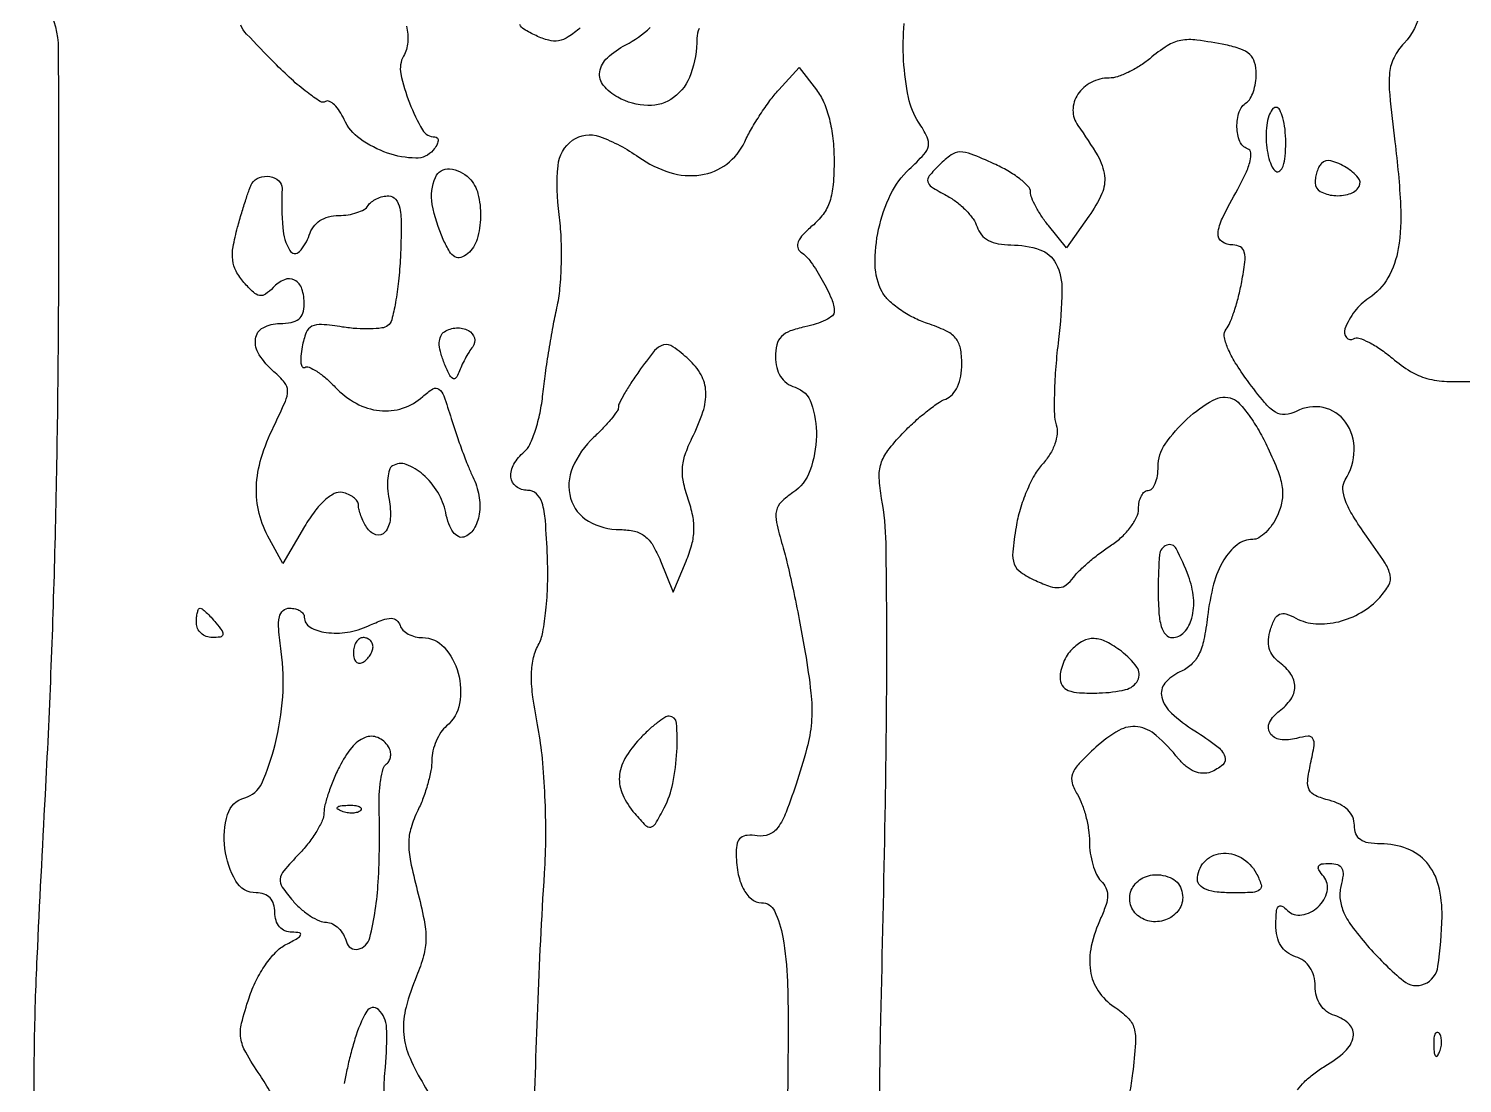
# Model space of a CAD drawing. Extents: x 0 to 5034, y 0 to 2560.
# Drawn here: x 4606.9 to 4753, y 1794.6 to 1902 of the extents above; entities that cross this region are included whole.
import ezdxf

# ---------------------------------------------------------------- set-up
doc = ezdxf.new("R2010")
doc.units = 0

msp = doc.modelspace()

# ---------------------------------------------------------------- linework, layer by layer
for points in [[(4608.843058, 1904.293249, -0.122308), (4609.923252, 1900.027106, -0.001962), (4609.939762, 1874.975327, -0.005652), (4609.556643, 1848.677541, -0.006824), (4608.580939, 1824, 0.001492), (4607.747897, 1807.413437, 0.008066), (4607.467744, 1798.398703, 0.006929), (4607.461453, 1792.560292, 0.256525)], [(4748.701079, 1903.754103, -0.140469), (4747.063993, 1900.564451, 0.069758), (4746.03616, 1899.106341, 0.095731), (4745.587858, 1897.569577, 0.047769), (4745.59361, 1895.272889, 0.006526), (4746.12569, 1890.5, -0.017292), (4746.710105, 1883.987019, -0.055047), (4746.469955, 1879.6308, -0.087635), (4745.415111, 1876.647633, -0.119579), (4743.472936, 1874.574224, 0.083697), (4742.034064, 1873.241699, 0.074091), (4741.038186, 1871.456438, 0.265113), (4741.178092, 1870.574806, 0.378885), (4741.915328, 1870.44767, -0.222275), (4742.456065, 1870.510753, -0.036377), (4743.455408, 1870.095258, -0.034127), (4744.640855, 1869.392741, -0.024081), (4745.872799, 1868.453579, 0.037064), (4747.71913, 1867.12032, 0.072166), (4749.384342, 1866.402028, 0.058486), (4751.407436, 1866.103883, 0.01748), (4754.531081, 1866.120996, -0.014312)], [(4645.401565, 1902.269735, -0.082495), (4645.538923, 1900.647095, -0.107925), (4645.10706, 1899.226822, 0.181079), (4644.833815, 1897.442177, 0.041193), (4645.719857, 1894.458699, 0.039927), (4647.043812, 1891.723753, 0.266061), (4648.307657, 1891, -0.224006), (4648.561383, 1890.880323, -0.209161), (4648.640183, 1890.603104, -0.099916), (4648.488921, 1890.168035, -0.039759), (4648.123546, 1889.648863, -0.22904), (4646.352169, 1888.841271, -0.077693), (4643.489514, 1889.355172, -0.072101), (4640.681831, 1890.804961, -0.131415), (4639.052928, 1892.783181, 0.036163), (4638.585932, 1893.638375, 0.05844), (4638.059449, 1894.277756, 0.081714), (4637.557858, 1894.622476, 0.25338), (4637.161398, 1894.59975, -0.290059), (4636.630675, 1894.605614, -0.018204), (4635.290323, 1895.546562, -0.022289), (4633.693803, 1896.872437, -0.014289), (4631.957444, 1898.543361, -0.003589), (4629.114539, 1901.481967, -0.095315), (4628.526436, 1902.396239, -0.468434)], [(4663.124172, 1902.107694, -0.034779), (4661.896846, 1901.184477, -0.100832), (4660.912799, 1900.797806, -0.10919), (4659.902959, 1900.842367, -0.04486), (4658.608716, 1901.316676, -0.022851), (4657.379473, 1901.967028, -0.167282), (4656.953308, 1902.465884, -0.244202)], [(4675.239727, 1902.059606, 0.116764), (4675, 1901.047053, -0.083177), (4674.392654, 1897.4214, -0.150708), (4672.633865, 1895.014783, -0.171495), (4670.008908, 1894.200376, -0.113623), (4666.934259, 1895.035184, -0.101013), (4665.484598, 1896.238332, -0.210075), (4665.110779, 1897.629064, -0.170764), (4665.876246, 1899.064834, -0.066025), (4667.75, 1900.376851, 0.067404), (4670.24085, 1902.13118, 0.04186)], [(4693.659718, 1788.481305, -0.005557), (4693.64653, 1795.072239, -0.003887), (4693.771979, 1802.5, 0.001725), (4694.209812, 1823.138215, 0.004187), (4694.352843, 1838.375316, 0.003972), (4694.274983, 1849.607072, 0.041708), (4693.824319, 1854.179453, -0.032094), (4693.577692, 1856.269692, -0.09081), (4693.764274, 1857.721189, -0.086401), (4694.460204, 1859.053579, -0.027259), (4695.926602, 1860.76578, -0.016737), (4697.111089, 1861.924957, -0.016646), (4698.372556, 1863.004494, -0.016741), (4699.536072, 1863.872724, -0.06037), (4700.352283, 1864.304942, 0.116819), (4701.032437, 1864.769254, 0.077283), (4701.55703, 1865.561351, 0.064139), (4701.889324, 1866.625763, 0.043652), (4702, 1867.891063, 0.047782), (4701.846458, 1869.494078, 0.129551), (4701.355147, 1870.514683, 0.10861), (4700.363892, 1871.265283, 0.028248), (4698.492323, 1872.002534, -0.038427), (4697.068941, 1872.596946, -0.034092), (4695.692247, 1873.423234, -0.035695), (4694.554597, 1874.34336, -0.082174), (4693.885823, 1875.213341, -0.118539), (4693.163808, 1877.978378, -0.058982), (4693.5216, 1881.603287, -0.057913), (4694.744595, 1885.151689, -0.094222), (4696.630302, 1887.70834, 0.018088), (4698.133794, 1889.206377, 0.139195), (4698.58366, 1890.082365, 0.166985), (4698.462637, 1890.986256, 0.029014), (4697.591023, 1892.501425, -0.095362), (4696.560639, 1895.008891, -0.03555), (4696.069865, 1898.802001, -0.034823), (4696.114995, 1902.557326, -0.121414)], [(4736.194094, 1793.925758, -0.037593), (4736.88125, 1794.726658, -0.034994), (4737.851582, 1795.571848, -0.028271), (4739, 1796.340929, 0.052088), (4741.048646, 1797.858754, 0.160766), (4741.879578, 1799.343344, 0.250595), (4741.491955, 1800.598124, 0.118746), (4740, 1801.5, -0.082158), (4739.163596, 1801.926211, -0.087111), (4738.528491, 1802.592039, -0.082526), (4738.134369, 1803.466768, -0.064751), (4738, 1804.5, 0.064751), (4737.865631, 1805.533232, 0.082526), (4737.471509, 1806.407961, 0.087111), (4736.836404, 1807.073789, 0.082158), (4736, 1807.5, -0.083221), (4735.129115, 1807.946101, -0.095809), (4734.500205, 1808.63444, -0.085261), (4734.12497, 1809.576187, -0.052312), (4734, 1810.767388, -0.016854), (4734.044107, 1812.075514, -0.156145), (4734.25, 1812.595227, -0.367506), (4734.605767, 1812.65976, -0.06521), (4735.186346, 1812.213654, 0.241535), (4736.636092, 1811.747011, 0.148019), (4738.2844, 1812.556468, 0.146231), (4739.219615, 1814.152627, 0.237394), (4738.874024, 1815.651792, -0.032951), (4738.379361, 1816.33475, -0.251897), (4738.353551, 1816.716881, -0.257512), (4738.657287, 1816.943328, -0.034155), (4739.485963, 1817, -0.078909), (4740.285732, 1816.872992, -0.203143), (4740.718442, 1816.49667, -0.142259), (4740.837143, 1815.81146, -0.033716), (4740.629108, 1814.658385, 0.091972), (4740.545922, 1813.328615, 0.07818), (4740.93109, 1811.973843, 0.054172), (4741.868448, 1810.414618, 0.019391), (4743.518517, 1808.408385, 0.036431), (4746.995046, 1805.031249, 0.283268), (4749.136415, 1804.716378, 0.260305), (4750.513487, 1806.50762, 0.032247), (4750.929715, 1811.595012, 0.065945), (4750.567024, 1814.747722, 0.114356), (4749.36975, 1817.081784, 0.12658), (4747.369975, 1818.501284, 0.091623), (4744.671259, 1819, -0.039332), (4743.407155, 1819.099593, -0.115234), (4742.603044, 1819.427032, -0.152113), (4742.155907, 1820.011897, -0.087929), (4742, 1820.891592, 0.103584), (4741.824525, 1821.729525, 0.095102), (4741.324868, 1822.455974, 0.081), (4740.512946, 1823.031969, 0.052415), (4739.428662, 1823.428549, -0.039443), (4738.023641, 1823.901576, -0.177098), (4737.401583, 1824.48593, -0.146982), (4737.240216, 1825.402844, -0.024639), (4737.540136, 1827.182739, 0.013355), (4737.892419, 1829.019482, 0.169604), (4737.773012, 1829.701903, 0.298488), (4737.295206, 1829.95152, 0.039287), (4736.11247, 1829.739663, -0.093486), (4734.433896, 1829.623071, -0.225382), (4733.405043, 1830.268739, -0.268348), (4733.358344, 1831.362742, -0.114938), (4734.347225, 1832.511946, 0.08248), (4735.518888, 1833.708624, 0.152196), (4735.928062, 1834.994057, 0.153472), (4735.533437, 1836.276735, 0.084296), (4734.377449, 1837.465953, -0.073024), (4733.707504, 1838.124952, -0.094528), (4733.326064, 1838.896102, -0.088471), (4733.241108, 1839.793654, -0.056365), (4733.444598, 1840.825443, -0.038103), (4733.885258, 1841.917601, -0.175547), (4734.370176, 1842.381803, -0.185584), (4735.022266, 1842.4138, -0.043386), (4736.046629, 1841.975045, 0.108207), (4738.052455, 1841.407323, 0.076126), (4740.395563, 1841.622817, 0.071789), (4742.699476, 1842.561786, 0.076373), (4744.589494, 1844.09889, 0.056066), (4745.494903, 1845.357658, 0.183423), (4745.644271, 1846.354574, 0.093474), (4745.117032, 1847.599888, 0.008975), (4743.236996, 1850.319519, -0.017512), (4741.867275, 1852.375088, -0.047561), (4741.094596, 1853.943659, -0.073326), (4740.829235, 1855.151456, -0.159846), (4741.058593, 1856.060565, 0.136242), (4741.975777, 1859.097211, 0.161853), (4741.099218, 1861.946893, 0.187868), (4738.829154, 1863.43434, 0.17682), (4736.080645, 1863.04316, -0.105277), (4734.943398, 1862.714149, -0.159763), (4733.95318, 1862.961741, -0.080273), (4732.841544, 1863.940787, -0.013609), (4731.099932, 1866.178752, -0.019528), (4729.864944, 1868.003259, -0.040895), (4729.082829, 1869.526885, -0.055317), (4728.740647, 1870.70803, -0.218831), (4728.929801, 1871.420776, 0.075983), (4729.318536, 1872.071343, 0.017124), (4729.765083, 1873.284541, 0.017368), (4730.188062, 1874.735217, 0.016059), (4730.521805, 1876.25, 0.01468), (4730.834588, 1878.246739, 0.091307), (4730.776752, 1879.276897, 0.209264), (4730.377443, 1879.801325, 0.127548), (4729.611291, 1880, -0.148337), (4728.503927, 1880.335917, -0.273579), (4728.109862, 1881.156599, -0.093027), (4728.549183, 1882.732005, -0.013571), (4730.103883, 1885.684956, 0.018977), (4730.937748, 1887.311176, 0.049388), (4731.372387, 1888.551077, 0.085393), (4731.429745, 1889.392148, 0.294813), (4731.103883, 1889.798706, -0.221905), (4730.32652, 1890.535311, -0.088602), (4730.029591, 1892.008916, -0.084592), (4730.258278, 1893.556721, -0.177261), (4731, 1894.5, 0.126174), (4731.384255, 1894.899299, 0.046708), (4731.70625, 1895.616807, 0.042574), (4731.926097, 1896.502191, 0.039593), (4732, 1897.434017, 0.070747), (4731.834829, 1898.595506, 0.134097), (4731.345204, 1899.395681, 0.1057), (4730.423587, 1899.953718, 0.034123), (4728.875, 1900.375, 0.015553), (4725.956234, 1900.864892, 0.078979), (4724.313077, 1900.828009, 0.098141), (4722.935306, 1900.284522, 0.030812), (4721.139216, 1898.966731, -0.032615), (4720.105536, 1898.214033, -0.029888), (4718.952923, 1897.577727, -0.031184), (4717.854287, 1897.135968, -0.080162), (4717.011661, 1897, 0.118575), (4715.180589, 1896.559569, 0.129327), (4713.818515, 1895.342292, 0.144447), (4713.322252, 1893.722759, 0.159919), (4713.815247, 1892.166177, -0.022093), (4715.849408, 1889.059322, -0.103619), (4716.535738, 1887.049132, -0.136492), (4716.262096, 1885.223647, -0.04971), (4714.952158, 1882.932812), (4712.65541, 1879.707327), (4710.827705, 1881.964448, -0.023172), (4710.12814, 1882.915259, -0.024846), (4709.536888, 1883.90542, -0.025427), (4709.117932, 1884.800492, -0.097037), (4709, 1885.402439, 0.196414), (4708.770441, 1885.964272, 0.034839), (4707.902309, 1886.733966, 0.033097), (4706.694155, 1887.542104, 0.024459), (4705.263178, 1888.277055, 0.01229), (4702.940789, 1889.261633, 0.099125), (4701.806316, 1889.466662, 0.151866), (4700.898649, 1889.165632, 0.040956), (4699.728497, 1888.172941, 0.021133), (4698.673028, 1887.02427, 0.23572), (4698.530791, 1886.437685, 0.201016), (4698.905643, 1885.914653, 0.015205), (4700.448748, 1885.027429, -0.041469), (4701.455473, 1884.376043, -0.035467), (4702.398702, 1883.535182, -0.037007), (4703.14796, 1882.641704, -0.079295), (4703.550817, 1881.839888, 0.098401), (4703.990591, 1881.041548, 0.09544), (4704.706328, 1880.461787, 0.078575), (4705.709405, 1880.114068, 0.044244), (4706.995959, 1880, -0.081341), (4709.950596, 1879.516131, -0.197662), (4711.587763, 1878.094805, -0.122654), (4712.200441, 1875.373757, -0.024303), (4711.842307, 1870.353437, 0.010614), (4711.570001, 1867.600268, 0.012477), (4711.432697, 1864.982688, 0.011425), (4711.422541, 1862.776934, 0.072398), (4711.603925, 1861.672562, -0.098563), (4711.704002, 1860.773357, -0.062911), (4711.482645, 1859.741445, -0.055798), (4710.968453, 1858.672754, -0.045808), (4710.199939, 1857.664924, 0.059692), (4709.387514, 1856.536002, 0.02699), (4708.592478, 1854.892585, 0.026256), (4707.930929, 1853.046594, 0.032486), (4707.520571, 1851.26728, 0.015994), (4707.188531, 1848.722203, 0.112847), (4707.345582, 1847.492219, 0.158514), (4708.003152, 1846.655631, 0.040698), (4709.524569, 1845.806852, 0.023315), (4711.005191, 1845.21392, 0.103969), (4711.928441, 1845.09595, 0.148413), (4712.644845, 1845.377763, 0.065728), (4713.359547, 1846.114711, -0.040945), (4713.985664, 1846.827648, -0.015262), (4714.972804, 1847.72498, -0.015003), (4716.113516, 1848.642257, -0.017569), (4717.25, 1849.440149, 0.043823), (4718.302101, 1850.264424, 0.04408), (4719.192187, 1851.257961, 0.047866), (4719.804844, 1852.264509, 0.113258), (4720, 1853.11501, -0.051079), (4720.073876, 1853.836273, -0.071023), (4720.29375, 1854.446284, -0.091097), (4720.618296, 1854.8564, -0.181881), (4721, 1855, 0.220721), (4721.382723, 1855.177602, 0.077326), (4721.70625, 1855.708262, 0.058797), (4721.926802, 1856.487871, 0.03958), (4722, 1857.411106, -0.151682), (4722.71455, 1859.712341, -0.057304), (4724.951792, 1862.280626, -0.057984), (4727.604367, 1864.189813, -0.222157), (4729.582186, 1864.330089, -0.120701), (4730.302613, 1863.830155, -0.024992), (4731.272535, 1862.615747, -0.024912), (4732.282125, 1861.054933, -0.021235), (4733.190822, 1859.317431, -0.017152), (4734.217362, 1856.923582, -0.057839), (4734.646647, 1855.278478, -0.081185), (4734.615841, 1853.897843, -0.060875), (4734.157152, 1852.445567, -0.043891), (4733.627323, 1851.509928, -0.049057), (4732.959241, 1850.718385, -0.055238), (4732.260053, 1850.17419, -0.138633), (4731.643884, 1850, 0.165951), (4730.042047, 1849.45329, 0.095965), (4728.682943, 1847.908815, 0.068353), (4727.652771, 1845.429518, 0.035709), (4727.033375, 1842.13652, -0.021793), (4726.660089, 1839.795359, -0.065282), (4726.132917, 1838.266629, -0.092536), (4725.354533, 1837.236311, -0.081654), (4724.22446, 1836.501875, 0.11517), (4722.695382, 1835.357001, 0.240458), (4722.369693, 1833.945809, 0.148788), (4723.352353, 1832.308513, 0.04335), (4725.722598, 1830.513383, -0.020307), (4727.985463, 1828.958095, -0.141044), (4728.788208, 1827.897281, -0.314383), (4728.578686, 1827.047164, -0.088617), (4727.344242, 1826.301857, -0.105285), (4726.548126, 1826.176147, -0.084911), (4725.701641, 1826.367751, -0.073085), (4724.860183, 1826.869777, -0.051621), (4724.081869, 1827.650569, 0.0406), (4721.800136, 1830.042553, 0.148003), (4719.917564, 1830.914973, 0.166576), (4718.004739, 1830.547028, 0.055053), (4715.661411, 1828.837928, 0.016358), (4713.953571, 1827.172386, 0.098206), (4713.287721, 1826.132284, 0.164394), (4713.242262, 1825.181589, 0.070153), (4713.765877, 1824.003283, -0.049933), (4714.239282, 1823.044074, -0.026632), (4714.637476, 1821.781144, -0.026235), (4714.909873, 1820.435419, -0.036831), (4715, 1819.213569, 0.037145), (4715.086534, 1818.050354, 0.034422), (4715.344532, 1816.881954, 0.036251), (4715.722189, 1815.87438, 0.088811), (4716.172874, 1815.227126, -0.085022), (4716.671947, 1814.521753, -0.111996), (4716.845749, 1813.755561, -0.080304), (4716.691514, 1812.801437, -0.026756), (4716.172874, 1811.480073, 0.051191), (4715.190913, 1808.568035, 0.092744), (4715.095749, 1806.06369, 0.111393), (4715.891299, 1804.005552, 0.100344), (4717.517652, 1802.396477, -0.047846), (4718.911694, 1801.279146, -0.133114), (4719.545862, 1800.208724, -0.085948), (4719.696673, 1798.685709, -0.012965), (4719.393424, 1795.623424, -0.013378), (4719.083533, 1793.592088, -0.016683)], [(4657.862725, 1775.515227, -0.001072), (4658.788746, 1802.261184, -0.006629), (4659.476418, 1816, 0.014868), (4659.603282, 1819.781552, 0.01195), (4659.521488, 1823.850934, 0.012238), (4659.258185, 1827.690413, 0.023834), (4658.827925, 1830.730273, -0.01168), (4658.294511, 1833.935533, -0.035768), (4658.140444, 1836.13154, -0.052567), (4658.318254, 1837.794804, -0.06876), (4658.840358, 1839.230273, 0.075988), (4659.300241, 1840.55361, 0.020018), (4659.620103, 1842.779133, 0.019332), (4659.790406, 1845.434133, 0.016344), (4659.769895, 1848.247977, 0.008414), (4659.561072, 1851.920342, 0.054337), (4659.225188, 1853.743429, 0.137593), (4658.650358, 1854.651735, 0.185055), (4657.75, 1854.997977, -0.162407), (4656.591091, 1855.386093, -0.212707), (4656.055587, 1856.35143, -0.154101), (4656.348101, 1857.66883, -0.088677), (4657.406512, 1858.922412, 0.11332), (4657.982106, 1859.675817, 0.028319), (4658.545884, 1861.128954, 0.027471), (4659.016388, 1862.908036, 0.024594), (4659.310125, 1864.794856, -0.008523), (4659.568266, 1866.894926, -0.005464), (4659.936054, 1869.323813, -0.00549), (4660.348474, 1871.695252, -0.010229), (4660.74289, 1873.605358, 0.033796), (4661.051708, 1875.562267, 0.016445), (4661.193544, 1878.089443, 0.01623), (4661.168953, 1880.739783, 0.022532), (4660.963124, 1883.105358, -0.055097), (4660.855002, 1888.071927, -0.218401), (4662.329972, 1890.657808, -0.247393), (4665.083503, 1891.038359, -0.06787), (4669.089609, 1888.936193, 0.080368), (4672.249455, 1887.377003, 0.110956), (4675.392749, 1887.134537, 0.126126), (4678.051159, 1888.242706, 0.123632), (4679.872453, 1890.5, -0.022691), (4680.554385, 1891.815446, -0.014211), (4681.463894, 1893.292068, -0.014259), (4682.44452, 1894.698136, -0.025125), (4683.343316, 1895.792146), (4685.427816, 1898.084292), (4687.191672, 1895.792146, -0.064463), (4687.937819, 1894.510255, -0.038266), (4688.497938, 1892.830658, -0.034016), (4688.852765, 1890.851376, -0.026203), (4688.977764, 1888.660293, -0.021168), (4688.882761, 1886.143914, -0.059975), (4688.534518, 1884.424857, -0.078555), (4687.857347, 1883.112846, -0.059792), (4686.75, 1881.930608, 0.029024), (4685.816773, 1881.049487, 0.087257), (4685.336971, 1880.320344, 0.161487), (4685.285429, 1879.734282, 0.183911), (4685.600296, 1879.270315, -0.086558), (4686.614289, 1878.260209, -0.026194), (4687.776665, 1876.41545, -0.025509), (4688.733738, 1874.478231, -0.102321), (4689, 1873.190741, -0.230745), (4688.803843, 1872.78832, -0.047345), (4688.11875, 1872.350093, -0.040918), (4687.148997, 1871.948451, -0.028376), (4686, 1871.65, 0.036697), (4684.498142, 1871.233126, 0.113178), (4683.616209, 1870.668441, 0.133979), (4683.152171, 1869.837909, 0.060861), (4683, 1868.592388, 0.060016), (4683.131009, 1867.504874, 0.083772), (4683.518022, 1866.60691, 0.090313), (4684.150828, 1865.933365, 0.082463), (4685, 1865.5, -0.238328), (4686.654733, 1863.87849, -0.087037), (4687.17233, 1860.543531, -0.080775), (4686.523494, 1856.995257, -0.162046), (4684.789116, 1854.775972, 0.04539), (4683.581917, 1853.806021, 0.152833), (4683.102, 1852.927344, 0.104887), (4683.116811, 1851.735158, 0.015729), (4683.719231, 1849.404, -0.013784), (4684.23808, 1847.428001, -0.004962), (4684.87047, 1844.59055, -0.004918), (4685.502272, 1841.466211, -0.005817), (4686.036088, 1838.5, -0.012981), (4686.618478, 1834.38113, -0.043809), (4686.691653, 1831.665658, -0.047163), (4686.288642, 1829.084373, -0.016837), (4685.247047, 1825.5, -0.010805), (4684.094366, 1822.22147, -0.066504), (4683.250105, 1820.648164, -0.145768), (4682.337633, 1819.945852, -0.128596), (4681.141074, 1819.812858, 0.05166), (4680.127442, 1819.855321, 0.151272), (4679.480711, 1819.610687, 0.164609), (4679.11798, 1819.060182, 0.064167), (4679, 1818.144646, 0.043281), (4679.179023, 1816.080354, 0.073396), (4679.722813, 1814.436905, 0.100762), (4680.556105, 1813.378422, 0.17759), (4681.587937, 1813, -0.291775), (4682.906644, 1812.158859, -0.064293), (4683.756251, 1809.477126, -0.036939), (4684.228916, 1804.97284, -0.010783), (4684.292679, 1798, 0.002783), (4684.213189, 1786.404077, 0.000526)], [(4631.591885, 1793.648377, 0.019826), (4630.487925, 1795.422655, -0.018706), (4629.027149, 1797.758729, -0.0954), (4628.53122, 1799.20098, -0.096683), (4628.609724, 1800.715149, -0.019479), (4629.367705, 1803.316598, -0.034464), (4630.092144, 1805.072128, -0.03676), (4631.037736, 1806.672166, -0.039923), (4632.09023, 1807.95508, -0.080924), (4633.132763, 1808.735258, 0.009521), (4634.31362, 1809.380344, 0.149372), (4634.625027, 1809.711139, 0.506059), (4634.515518, 1809.922363, 0.036793), (4633.75, 1809.985258, -0.096257), (4633.029394, 1810.131592, -0.116354), (4632.470593, 1810.533856, -0.10717), (4632.119955, 1811.173159, -0.07216), (4632, 1812, 0.071879), (4631.876378, 1812.85549, 0.118272), (4631.513374, 1813.485871, 0.122815), (4630.915417, 1813.867851, 0.081193), (4630.106989, 1814, -0.267244), (4628.01783, 1815.202515, -0.10152), (4626.907651, 1818.509527, -0.101038), (4627.186754, 1821.997224, -0.264355), (4628.923435, 1823.690229, 0.227147), (4630.654487, 1825.155661, 0.044308), (4632.027891, 1829.125979, 0.043648), (4632.795255, 1833.966072, 0.051598), (4632.641898, 1838.595987, -0.01304), (4632.39047, 1840.869583, -0.070285), (4632.460262, 1842.108422, -0.168772), (4632.836244, 1842.748638, -0.1782), (4633.51913, 1843, -0.061099), (4634.085405, 1842.930543, -0.079651), (4634.564995, 1842.726045, -0.097496), (4634.886058, 1842.423082, -0.156258), (4635, 1842.067388, 0.270152), (4635.582756, 1841.067535, 0.096531), (4637.209153, 1840.523298, 0.072688), (4639.400017, 1840.555445, 0.067034), (4641.555678, 1841.207322, -0.017238), (4643.003592, 1841.807672, -0.087451), (4643.859039, 1841.966985, -0.182325), (4644.397744, 1841.769718, -0.135148), (4644.75392, 1841.23824, 0.120171), (4645.051475, 1840.764628, 0.069044), (4645.598108, 1840.363733, 0.062575), (4646.297978, 1840.092336, 0.061312), (4647.04815, 1840, -0.21298), (4649.238919, 1839.02248, -0.116889), (4650.670691, 1836.393499, -0.11003), (4650.816851, 1833.272292, -0.178275), (4649.5, 1831, 0.073056), (4648.925505, 1830.360907, 0.044586), (4648.440625, 1829.467521, 0.04371), (4648.11054, 1828.474047, 0.05842), (4648, 1827.531193, -0.04721), (4647.899934, 1826.473775, -0.020924), (4647.579273, 1825.107608, -0.020489), (4647.116134, 1823.678311, -0.025985), (4646.567738, 1822.403638, 0.041321), (4645.871017, 1820.636998, 0.071719), (4645.636014, 1819.080617, 0.052393), (4645.819993, 1817.209728, 0.013392), (4646.513316, 1814.241874, -0.014549), (4647.203204, 1811.257586, -0.05151), (4647.389752, 1809.303116, -0.064483), (4647.154222, 1807.589086, -0.03262), (4646.445578, 1805.523992, 0.033669), (4645.366522, 1802.357855, 0.078243), (4645.10445, 1799.870753, 0.082881), (4645.623261, 1797.512711, 0.041416), (4646.996262, 1794.77417, -0.055654), (4648.2457, 1792.094718, -0.050813)], [(4643.126808, 1793.71198, -0.022195), (4643.254798, 1796.249428, 0.03193), (4643.379522, 1800.278987, 0.19998), (4642.542714, 1802.114981, 0.482635), (4641.362988, 1801.935566, 0.057427), (4640.156147, 1799.126835, 0.009649), (4639.713567, 1797.538795, 0.01009), (4639.339618, 1795.958242, 0.009813), (4639.071309, 1794.581819, 0.04325)]]:
    msp.add_lwpolyline(points, format="xyb")
for points in [[(4733, 1891.059017, 0.031397), (4733.073612, 1889.887885, 0.037109), (4733.29375, 1888.8004, 0.040338), (4733.614422, 1887.934161, 0.146547), (4734, 1887.5, 0.336396), (4734.397523, 1887.538053, 0.125298), (4734.723169, 1888.038303, 0.059005), (4734.93521, 1889.033693, 0.023007), (4735, 1890.440983, 0.02657), (4734.92748, 1891.804739, 0.04194), (4734.70625, 1892.954539, 0.051215), (4734.385863, 1893.76549, 0.280045), (4734, 1894, 0.251914), (4733.615903, 1893.793368, 0.064068), (4733.29375, 1893.136086, 0.049716), (4733.0728, 1892.18562, 0.032276)], [(4651.8, 1886.8, -0.136386), (4652.694701, 1885.216502, -0.065555), (4652.95817, 1882.87973, -0.066068), (4652.60975, 1880.583573, -0.149994), (4651.656954, 1879.13026, -0.088935), (4650.941839, 1878.725244, -0.217293), (4650.352757, 1878.778415, -0.130513), (4649.798993, 1879.32351, -0.026556), (4649.156954, 1880.554869, -0.062532), (4648.041979, 1884.126058, -0.145535), (4648.350381, 1886.885047, -0.328707), (4649.803109, 1887.746551, -0.173076)], [(4738.631483, 1888.29815, 0.081132), (4738.389115, 1887.961147, 0.03767), (4738.185498, 1887.460498, 0.036035), (4738.046572, 1886.890153, 0.041747), (4738, 1886.333333, 0.27138), (4738.512928, 1885.457896, 0.106703), (4739.90031, 1885.031454, 0.093955), (4741.479571, 1885.192707, 0.184064), (4742.468991, 1885.949827, 0.329241), (4742.394624, 1886.848645, 0.075887), (4741.159064, 1887.890687, 0.070989), (4739.611265, 1888.55865, 0.268987)], [(4632.731355, 1885.75, 0.027697), (4632.804575, 1881.73998, 0.114014), (4633.519127, 1879.435611, 0.497704), (4634.498685, 1879.318047, 0.11533), (4635.5, 1881, -0.082182), (4635.926873, 1881.837602, -0.08741), (4636.593397, 1882.472491, -0.082654), (4637.470234, 1882.86594, -0.064301), (4638.508371, 1883, 0.038665), (4639.46225, 1883.073875, 0.042026), (4640.36627, 1883.29375, 0.046126), (4641.097282, 1883.61563, 0.128262), (4641.5, 1884, -0.090237), (4641.84511, 1884.382881, -0.053192), (4642.371395, 1884.70625, -0.050925), (4642.986404, 1884.925825, -0.060363), (4643.598574, 1885, -0.229795), (4644.307122, 1884.656204, -0.120326), (4644.723265, 1883.743536, -0.049524), (4644.880223, 1881.991205, -0.009166), (4644.789557, 1878.75, -0.014348), (4644.60576, 1876.303675, -0.019829), (4644.291307, 1874.124937, -0.016813), (4643.906737, 1872.377421, -0.176205), (4643.5, 1871.781701, -0.122848), (4642.889173, 1871.53884, -0.025691), (4641.73238, 1871.443082, -0.025507), (4640.34343, 1871.470563, -0.021709), (4638.886827, 1871.63763, 0.01831), (4636.763616, 1871.895782, 0.13531), (4635.77054, 1871.71034, 0.19088), (4635.18765, 1871.071942, 0.043496), (4634.781284, 1869.636191, 0.02356), (4634.644638, 1868.678822, 0.05458), (4634.655069, 1867.954034, 0.12366), (4634.801582, 1867.575742, 0.396166), (4635.043028, 1867.526593, -0.24862), (4635.479403, 1867.55553, -0.038508), (4636.266354, 1867.127532, -0.035329), (4637.192902, 1866.429387, -0.023868), (4638.148572, 1865.513607, 0.078151), (4640.291772, 1863.864543, 0.098812), (4642.673452, 1863.120341, 0.10652), (4645.019898, 1863.37087, 0.104619), (4647.072156, 1864.5653, -0.046277), (4648.10898, 1865.342229, -0.31227), (4648.716146, 1865.308945, -0.144283), (4649.214544, 1864.616828, -0.010061), (4649.970569, 1862.3153, 0.007834), (4650.49345, 1860.699282, 0.006527), (4651.098275, 1858.998417, 0.006597), (4651.692826, 1857.45593, 0.017762), (4652.168309, 1856.381437, -0.068948), (4652.791078, 1854.466689, -0.081836), (4652.816664, 1852.567375, -0.100327), (4652.267059, 1851.060895, -0.176698), (4651.242188, 1850.246929, -0.207399), (4650.695811, 1850.294905, -0.109618), (4650.172471, 1850.749253, -0.072566), (4649.72395, 1851.584894, -0.037601), (4649.404322, 1852.728388, 0.086986), (4648.592679, 1854.815234, 0.076214), (4647.08977, 1856.611922, 0.091273), (4645.388013, 1857.632058, 0.231918), (4643.992078, 1857.495104, 0.181607), (4643.673483, 1857.082836, 0.048522), (4643.504536, 1856.256435, 0.042606), (4643.48413, 1855.211718, 0.032953), (4643.633499, 1854.082507, -0.0675), (4643.757247, 1852.108265, -0.152879), (4643.214027, 1850.730675, -0.316546), (4642.299769, 1850.469112, -0.169273), (4641.334411, 1851.233688, -0.029741), (4641.025583, 1851.790872, -0.024478), (4640.762239, 1852.417748, -0.025155), (4640.577295, 1853.018903, -0.058224), (4640.515313, 1853.486305, 0.146557), (4640.38856, 1853.886728, 0.075826), (4640.027902, 1854.274667, 0.064877), (4639.499181, 1854.592237, 0.055322), (4638.877546, 1854.785066, 0.167961), (4638.056687, 1854.667243, 0.064277), (4637.093785, 1854.003163, 0.048997), (4636.062466, 1852.875373, 0.027453), (4635.030944, 1851.327874), (4632.806798, 1847.558226), (4631.438834, 1850.029113, -0.064855), (4630.403163, 1852.651753, -0.071712), (4630.121887, 1855.362559, -0.064121), (4630.616997, 1858.284458, -0.039219), (4631.897196, 1861.543305, 0.009353), (4633.066976, 1864.067192, 0.104201), (4633.294393, 1865.146583, 0.177026), (4632.988835, 1865.982568, 0.038895), (4631.897196, 1867.089161, -0.07131), (4630.39673, 1868.820898, -0.175192), (4630.026916, 1870.43873, -0.242621), (4630.79659, 1871.568159, -0.124784), (4632.5, 1872, 0.044995), (4633.669782, 1872.105482, 0.120661), (4634.427998, 1872.444098, 0.147833), (4634.853613, 1873.043973, 0.081061), (4635, 1873.940983, 0.078029), (4634.751018, 1875.52671, 0.194079), (4634.012568, 1876.4126, 0.228622), (4632.96643, 1876.457621, 0.1036), (4631.816954, 1875.649132, -0.052644), (4631.053963, 1874.987665, -0.198483), (4630.448685, 1874.854102, -0.146302), (4629.805757, 1875.176839, -0.025149), (4628.850194, 1876.172728, -0.055104), (4628.053185, 1877.326899, -0.095078), (4627.704244, 1878.43655, -0.07334), (4627.746679, 1879.7904, -0.022352), (4628.200227, 1881.795563, -0.005682), (4628.621523, 1883.268938, -0.00701), (4629.049028, 1884.632134, -0.005885), (4629.436806, 1885.765435, -0.050269), (4629.666056, 1886.25, -0.171998), (4630.418019, 1886.867817, -0.127892), (4631.496384, 1886.968079, -0.143978), (4632.399768, 1886.534274, -0.222109)], [(4652.159796, 1869.633217, 0.028042), (4651.780722, 1869.091274, 0.015565), (4651.377541, 1868.392257, 0.015484), (4651.012209, 1867.656878, 0.024077), (4650.748343, 1867, -0.08422), (4650.44829, 1866.453183, -0.389682), (4650.122684, 1866.401396, -0.136313), (4649.745785, 1866.836003, -0.016758), (4649.239965, 1868, -0.029367), (4648.862588, 1869.147584, -0.068436), (4648.752414, 1870.04372, -0.101019), (4648.897801, 1870.70731, -0.147846), (4649.28521, 1871.15748, -0.129446), (4650.494741, 1871.54381, -0.135637), (4651.714112, 1871.273786, -0.201624), (4652.32998, 1870.520438, -0.243089)], [(4669.068094, 1867.09563, 0.010988), (4668.276069, 1865.929944, 0.0144), (4667.607503, 1864.829699, 0.011909), (4667.103298, 1863.89213, 0.117941), (4667, 1863.4603, -0.155969), (4666.86999, 1863.053657, -0.01702), (4666.265625, 1862.263465, -0.019527), (4665.45747, 1861.353135, -0.014582), (4664.5, 1860.41242, 0.105386), (4662.334716, 1857.336638, 0.172292), (4662.138782, 1854.188659, 0.193838), (4663.94065, 1851.876537, 0.13223), (4667.197132, 1851, -0.055245), (4668.649935, 1850.83899, -0.110636), (4669.689037, 1850.348366, -0.096038), (4670.510491, 1849.40761, -0.034737), (4671.296511, 1847.808551), (4672.598758, 1844.617102), (4673.907941, 1847.77775, 0.032729), (4674.484758, 1849.476915, 0.057592), (4674.701383, 1850.94223, 0.05805), (4674.577392, 1852.410366, 0.033814), (4674.109056, 1854.117006, -0.032908), (4673.629643, 1855.851707, -0.066863), (4673.530414, 1857.260534, -0.066941), (4673.806492, 1858.644553, -0.033054), (4674.500494, 1860.301445, 0.034827), (4675.61669, 1862.993021, 0.091352), (4675.910024, 1865.055304, 0.117578), (4675.427147, 1866.766794, 0.081721), (4674.171259, 1868.345012, 0.030155), (4672.563563, 1869.632572, 0.217088), (4671.612032, 1869.813045, 0.163642), (4670.692161, 1869.230537, 0.015777)], [(4722, 1845.059017, 0.014314), (4722.06966, 1842.62624, 0.05473), (4722.320795, 1841.132831, 0.109737), (4722.767763, 1840.303965, 0.217758), (4723.432612, 1840, 0.212124), (4724.650648, 1840.541096, 0.119749), (4725.43452, 1841.988558, 0.088382), (4725.603631, 1844.054787, 0.067271), (4725.08715, 1846.270779, 0.028391), (4723.839975, 1849.062895, 0.384411), (4722.878456, 1849.424761, 0.284398), (4722.150107, 1848.451789, 0.022111)], [(4626, 1841.5, -0.020633), (4626.618371, 1840.689039, -0.217533), (4626.691858, 1840.28931, -0.304492), (4626.434686, 1840.057736, -0.035496), (4625.622445, 1840, -0.091307), (4625.003059, 1840.114059, -0.095788), (4624.476593, 1840.440625, -0.099536), (4624.124301, 1840.927707, -0.107348), (4624, 1841.5, -0.023761), (4624.027334, 1842.07485, -0.037907), (4624.110907, 1842.559375, -0.044235), (4624.231422, 1842.90557, -0.294983), (4624.377555, 1843, -0.172217), (4624.587584, 1842.925448, -0.016008), (4625.00989, 1842.559375, -0.019119), (4625.495645, 1842.074554, -0.013852)], [(4640, 1838.440983, 0.066118), (4640.073267, 1837.889346, 0.138808), (4640.29375, 1837.521475, 0.191142), (4640.620352, 1837.392057, 0.139169), (4641, 1837.5, 0.06081), (4641.382515, 1837.806203, 0.051032), (4641.70625, 1838.2129, 0.053229), (4641.926698, 1838.653442, 0.089642), (4642, 1839.059017, 0.105429), (4641.923444, 1839.418051, 0.099231), (4641.70625, 1839.723586, 0.096318), (4641.381732, 1839.928382, 0.092995), (4641, 1840, 0.153634), (4640.618621, 1839.879982, 0.097988), (4640.29375, 1839.542039, 0.080552), (4640.074545, 1839.037096, 0.062283)], [(4713.2, 1838.8, 0.058508), (4712.740478, 1838.21821, 0.038978), (4712.3525, 1837.461404, 0.039053), (4712.08765, 1836.656094, 0.05999), (4712, 1835.928184, 0.13974), (4712.227557, 1835.129871, 0.161911), (4712.832468, 1834.62613, 0.08195), (4713.981084, 1834.38152, 0.018129), (4716, 1834.361253, 0.050101), (4718.678624, 1834.701466, 0.217622), (4719.916786, 1835.652556, 0.285232), (4719.824833, 1836.993073, 0.074461), (4718.25, 1838.607954, 0.042833), (4716.725442, 1839.571633, 0.110463), (4715.473357, 1839.902095, 0.132156), (4714.340773, 1839.643137, 0.074595)], [(4669.174314, 1829.685549, 0.05594), (4667.672068, 1827.678061, 0.116773), (4667.101797, 1825.822515, 0.124968), (4667.440377, 1823.992735, 0.069231), (4668.673322, 1822.068564, 0.017011), (4669.774754, 1820.867411, 0.253473), (4670.301207, 1820.705614, 0.214397), (4670.779662, 1821.047705, 0.012276), (4671.673322, 1822.67144, 0.069662), (4672.548043, 1825.148333, 0.036699), (4672.962154, 1828.391039, 0.03262), (4672.928499, 1831.301606, 0.3919), (4672.174314, 1832, 0.144193), (4671.729555, 1831.869014, 0.021075), (4670.952469, 1831.32013, 0.022371), (4670.067318, 1830.571783, 0.017509)], [(4638.573242, 1826.846362, 0.017438), (4637.971042, 1825.525872, 0.017423), (4637.46214, 1824.166247, 0.017546), (4637.101743, 1822.950653, 0.063368), (4637, 1822.151081, -0.106484), (4636.834649, 1821.383469, -0.029758), (4636.259973, 1820.289873, -0.02859), (4635.44496, 1819.099835, -0.026587), (4634.480758, 1817.979915, 0.013294), (4632.913207, 1816.254155, 0.145994), (4632.535147, 1815.409546, 0.188467), (4632.735716, 1814.595706, 0.025069), (4633.848053, 1813.175196, 0.035927), (4634.681867, 1812.342839, 0.035992), (4635.625767, 1811.638964, 0.038372), (4636.537256, 1811.150337, 0.104221), (4637.250664, 1811, -0.119439), (4637.869308, 1810.850081, -0.075196), (4638.475025, 1810.4125, -0.068354), (4638.976439, 1809.764536, -0.066674), (4639.289749, 1809, 0.399831), (4640.476491, 1808.265369, 0.28814), (4641.670985, 1809.417868, 0.046272), (4642.52887, 1815.104593, 0.022128), (4642.625027, 1822.5, -0.020812), (4642.641398, 1824.078385, -0.02725), (4642.794673, 1825.51247, -0.026917), (4643.044035, 1826.655553, -0.17004), (4643.378115, 1827.138197, 0.116457), (4643.660719, 1827.466685, 0.092735), (4643.796439, 1827.915515, 0.085656), (4643.765314, 1828.415335, 0.080294), (4643.569098, 1828.888197, 0.15465), (4642.49019, 1829.816212, 0.200491), (4641.198202, 1829.826221, 0.127271), (4639.825353, 1828.801578, 0.053478)], [(4640.729167, 1822.395833, -0.126455), (4640.402231, 1822.202593, -0.060344), (4639.916927, 1822.123424, -0.05415), (4639.359369, 1822.160852, -0.051402), (4638.8125, 1822.316886, -0.054073), (4638.395823, 1822.538436, -0.470617), (4638.37858, 1822.720685, -0.168741), (4638.670344, 1822.862007, -0.018894), (4639.416667, 1822.921053, -0.028489), (4640.112848, 1822.910055, -0.077125), (4640.592839, 1822.799335, -0.208169), (4640.77538, 1822.614691, -0.296942)], [(4732, 1816, -0.041148), (4732.498, 1814.851521, -0.313732), (4732.343286, 1814.315741, -0.160238), (4731.641816, 1814.048585, -0.01153), (4729.535184, 1814, -0.026835), (4728.01466, 1814.081667, -0.063422), (4726.912847, 1814.34429, -0.101342), (4726.241095, 1814.767937, -0.204309), (4726, 1815.333333, -0.183658), (4726.684591, 1817.134231, -0.185485), (4728.389416, 1818.016281, -0.159131), (4730.459693, 1817.585917, -0.140622)], [(4724.5, 1813.513695, -0.170798), (4724.017565, 1812.142601, -0.139506), (4722.741788, 1811.23775, -0.132728), (4721.128484, 1811.115268, -0.150435), (4719.760998, 1811.839002, -0.167697), (4719.115407, 1813.164981, -0.171329), (4719.432682, 1814.593376, -0.154416), (4720.622576, 1815.608799, -0.136105), (4722.245529, 1815.820137, -0.062873), (4723.217718, 1815.554591, -0.10149), (4723.925955, 1815.075752, -0.11006), (4724.351852, 1814.388469, -0.084079)], [(4750.078947, 1798.416667, 0.018894), (4750.137993, 1797.670344, 0.168741), (4750.279315, 1797.37858, 0.470617), (4750.461564, 1797.395823, 0.054073), (4750.683114, 1797.8125, 0.051402), (4750.839148, 1798.359369, 0.05415), (4750.876576, 1798.916927, 0.060344), (4750.797407, 1799.402231, 0.126455), (4750.604167, 1799.729167, 0.296942), (4750.385309, 1799.77538, 0.208169), (4750.200665, 1799.592839, 0.077125), (4750.089945, 1799.112848, 0.028489)]]:
    msp.add_lwpolyline(points, format="xyb", close=True)

doc.saveas('drawing.dxf')
